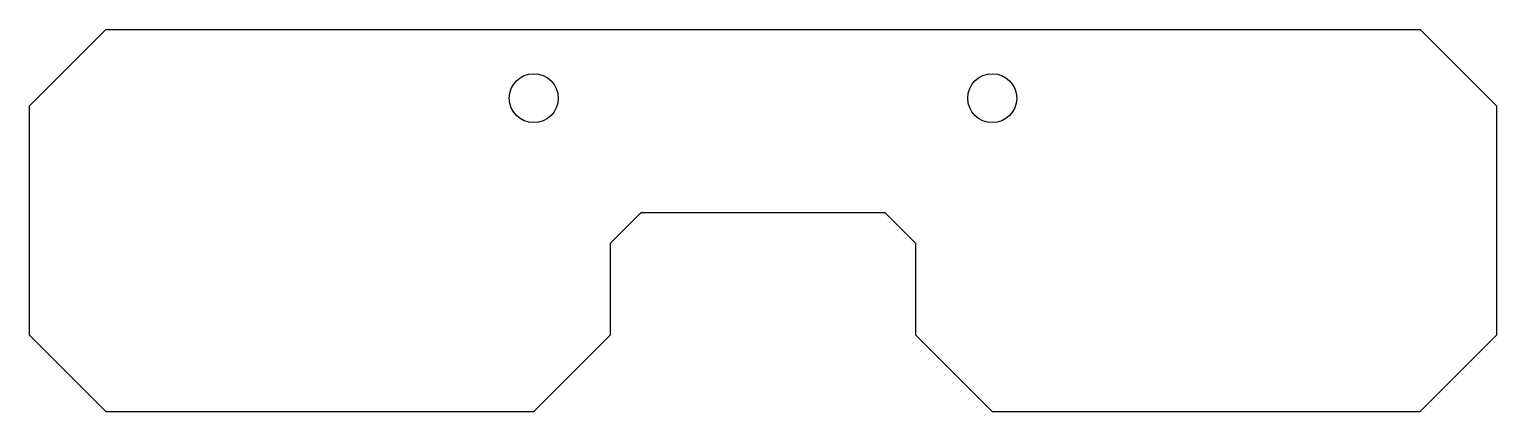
# Model space of a CAD drawing. Header units: millimetres. Extents: x -48 to 48, y -25 to 0.
import ezdxf

# ---------------------------------------------------------------- set-up
doc = ezdxf.new("R2010")
doc.units = ezdxf.units.MM

msp = doc.modelspace()

# ---------------------------------------------------------------- linework, layer by layer
at = {"color": 7, "linetype": 'Continuous', "lineweight": 25}
for p, q in [((-48, -5), (-43, 0)), ((-43, 0), (43, 0)), ((43, 0), (48, -5)), ((-48, -20), (-48, -5)), ((48, -5), (48, -20)), ((-8, -12), (-10, -14)), ((8, -12), (-8, -12)), ((10, -14), (8, -12)), ((-10, -14), (-10, -20)), ((10, -20), (10, -14)), ((-48, -20), (-43, -25)), ((-10, -20), (-15, -25)), ((15, -25), (10, -20)), ((43, -25), (48, -20)), ((-43, -25), (-15, -25)), ((15, -25), (43, -25))]:
    msp.add_line(p, q, dxfattribs=at)
for centre in [(-15, -4.5), (15, -4.5)]:
    msp.add_circle(centre, 1.6, dxfattribs=at)

doc.saveas('drawing.dxf')
